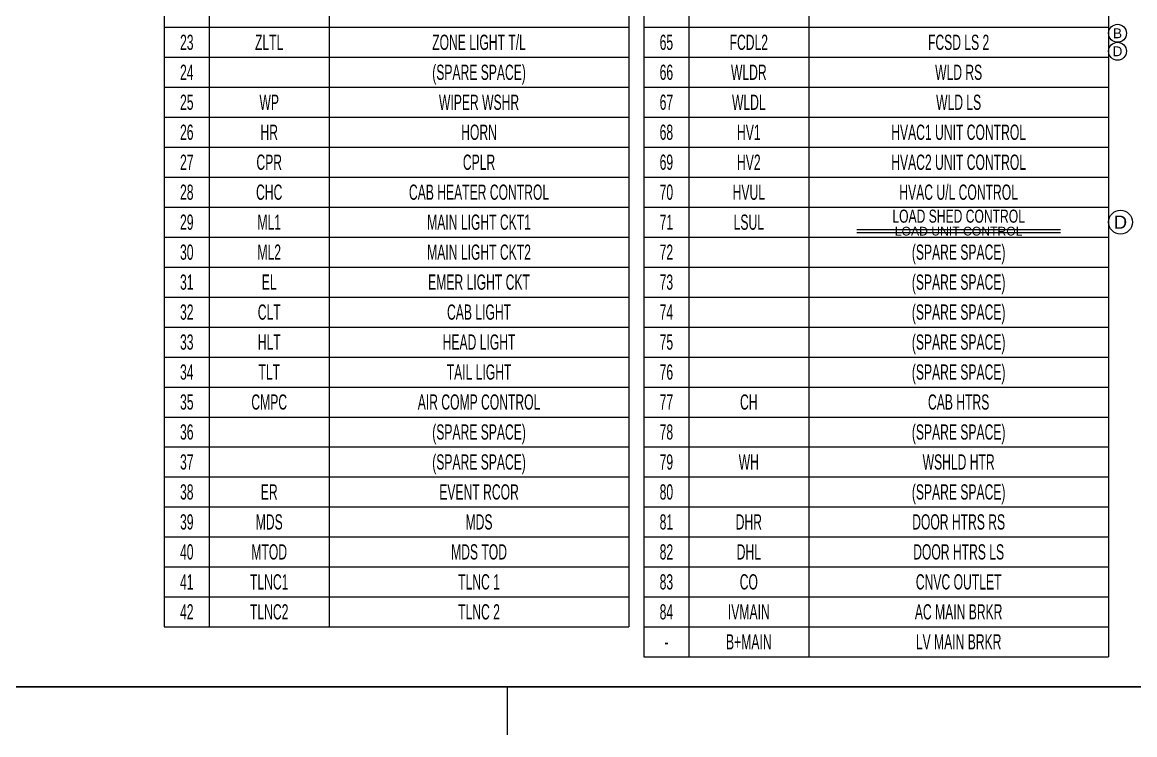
# Model space of a CAD drawing. Header units: millimetres. Extents: x 10 to 832, y 7 to 590.
# Drawn here: x 509.6 to 695.1, y 7 to 125.8 of the extents above; entities that cross this region are included whole.
import ezdxf
from ezdxf.enums import TextEntityAlignment as Align

# ---------------------------------------------------------------- set-up
doc = ezdxf.new("R2010")
doc.units = ezdxf.units.MM
for name, color, linetype in [('GR1_05', 7, 'Continuous'), ('図面枠B6M', 7, 'Continuous'), ('表題、部品表_01', 7, 'Continuous')]:
    doc.layers.add(name, color=color, linetype=linetype)
doc.styles.add('HG丸ｺﾞｼｯｸM-PRO', font='')
doc.styles.get('HG丸ｺﾞｼｯｸM-PRO').set_extended_font_data('HG丸ｺﾞｼｯｸM-PRO')

# ---------------------------------------------------------------- blocks, each defined once
blk = doc.blocks.new('BLKF023')
at = {"layer": '図面枠B6M', "color": 2, "linetype": 'Continuous', "lineweight": 25}
blk.add_line((9.5, 15), (831.5, 15), dxfattribs=at)
at = {"layer": '図面枠B6M', "color": 4, "linetype": 'Continuous', "lineweight": 13}
blk.add_line((590.5, 7), (590.5, 15), dxfattribs=at)
blk = doc.blocks.new('BLKF050')
at = {"layer": '表題、部品表_01', "color": 4, "linetype": 'Continuous', "lineweight": 13}
for p, q in [((613.25, 130), (690.75, 130)), ((613.25, 130), (613.25, 125)), ((620.75, 130), (620.75, 125)), ((640.75, 130), (640.75, 125)), ((690.75, 130), (690.75, 125)), ((613.25, 125), (690.75, 125))]:
    blk.add_line(p, q, dxfattribs=at)
blk = doc.blocks.new('BLKF051')
at = {"layer": '表題、部品表_01', "color": 4, "linetype": 'Continuous', "lineweight": 13}
for p, q in [((613.25, 125), (690.75, 125)), ((613.25, 125), (613.25, 120)), ((620.75, 125), (620.75, 120)), ((640.75, 125), (640.75, 120)), ((690.75, 125), (690.75, 120)), ((613.25, 120), (690.75, 120))]:
    blk.add_line(p, q, dxfattribs=at)
blk = doc.blocks.new('BLKF052')
at = {"layer": '表題、部品表_01', "color": 4, "linetype": 'Continuous', "lineweight": 13}
for p, q in [((613.25, 120), (690.75, 120)), ((613.25, 120), (613.25, 115)), ((620.75, 120), (620.75, 115)), ((640.75, 120), (640.75, 115)), ((690.75, 120), (690.75, 115)), ((613.25, 115), (690.75, 115))]:
    blk.add_line(p, q, dxfattribs=at)
blk = doc.blocks.new('BLKF053')
at = {"layer": '表題、部品表_01', "color": 4, "linetype": 'Continuous', "lineweight": 13}
for p, q in [((613.25, 115), (690.75, 115)), ((613.25, 115), (613.25, 110)), ((620.75, 115), (620.75, 110)), ((640.75, 115), (640.75, 110)), ((690.75, 115), (690.75, 110)), ((613.25, 110), (690.75, 110))]:
    blk.add_line(p, q, dxfattribs=at)
blk = doc.blocks.new('BLKF054')
at = {"layer": '表題、部品表_01', "color": 4, "linetype": 'Continuous', "lineweight": 13}
for p, q in [((613.25, 110), (690.75, 110)), ((613.25, 110), (613.25, 105)), ((620.75, 110), (620.75, 105)), ((640.75, 110), (640.75, 105)), ((690.75, 110), (690.75, 105)), ((613.25, 105), (690.75, 105))]:
    blk.add_line(p, q, dxfattribs=at)
blk = doc.blocks.new('BLKF055')
at = {"layer": '表題、部品表_01', "color": 4, "linetype": 'Continuous', "lineweight": 13}
for p, q in [((613.25, 105), (690.75, 105)), ((613.25, 105), (613.25, 100)), ((620.75, 105), (620.75, 100)), ((640.75, 105), (640.75, 100)), ((690.75, 105), (690.75, 100)), ((613.25, 100), (690.75, 100))]:
    blk.add_line(p, q, dxfattribs=at)
blk = doc.blocks.new('BLKF056')
at = {"layer": '表題、部品表_01', "color": 4, "linetype": 'Continuous', "lineweight": 13}
for p, q in [((613.25, 100), (690.75, 100)), ((613.25, 100), (613.25, 95)), ((620.75, 100), (620.75, 95)), ((640.75, 100), (640.75, 95)), ((690.75, 100), (690.75, 95)), ((613.25, 95), (690.75, 95))]:
    blk.add_line(p, q, dxfattribs=at)
blk = doc.blocks.new('BLKF057')
at = {"layer": '表題、部品表_01', "color": 4, "linetype": 'Continuous', "lineweight": 13}
for p, q in [((613.25, 95), (690.75, 95)), ((613.25, 95), (613.25, 90)), ((620.75, 95), (620.75, 90)), ((640.75, 95), (640.75, 90)), ((690.75, 95), (690.75, 90)), ((613.25, 90), (690.75, 90))]:
    blk.add_line(p, q, dxfattribs=at)
blk = doc.blocks.new('BLKF058')
at = {"layer": '表題、部品表_01', "color": 4, "linetype": 'Continuous', "lineweight": 13}
for p, q in [((613.25, 90), (690.75, 90)), ((613.25, 90), (613.25, 85)), ((620.75, 90), (620.75, 85)), ((640.75, 90), (640.75, 85)), ((690.75, 90), (690.75, 85)), ((613.25, 85), (690.75, 85))]:
    blk.add_line(p, q, dxfattribs=at)
blk = doc.blocks.new('BLKF059')
at = {"layer": '表題、部品表_01', "color": 4, "linetype": 'Continuous', "lineweight": 13}
for p, q in [((613.25, 85), (690.75, 85)), ((613.25, 85), (613.25, 80)), ((620.75, 85), (620.75, 80)), ((640.75, 85), (640.75, 80)), ((690.75, 85), (690.75, 80)), ((613.25, 80), (690.75, 80))]:
    blk.add_line(p, q, dxfattribs=at)
blk = doc.blocks.new('BLKF060')
at = {"layer": '表題、部品表_01', "color": 4, "linetype": 'Continuous', "lineweight": 13}
for p, q in [((613.25, 80), (690.75, 80)), ((613.25, 80), (613.25, 75)), ((620.75, 80), (620.75, 75)), ((640.75, 80), (640.75, 75)), ((690.75, 80), (690.75, 75)), ((613.25, 75), (690.75, 75))]:
    blk.add_line(p, q, dxfattribs=at)
blk = doc.blocks.new('BLKF061')
at = {"layer": '表題、部品表_01', "color": 4, "linetype": 'Continuous', "lineweight": 13}
for p, q in [((613.25, 75), (690.75, 75)), ((613.25, 75), (613.25, 70)), ((620.75, 75), (620.75, 70)), ((640.75, 75), (640.75, 70)), ((690.75, 75), (690.75, 70)), ((613.25, 70), (690.75, 70))]:
    blk.add_line(p, q, dxfattribs=at)
blk = doc.blocks.new('BLKF062')
at = {"layer": '表題、部品表_01', "color": 4, "linetype": 'Continuous', "lineweight": 13}
for p, q in [((613.25, 70), (690.75, 70)), ((613.25, 70), (613.25, 65)), ((620.75, 70), (620.75, 65)), ((640.75, 70), (640.75, 65)), ((690.75, 70), (690.75, 65)), ((613.25, 65), (690.75, 65))]:
    blk.add_line(p, q, dxfattribs=at)
blk = doc.blocks.new('BLKF063')
at = {"layer": '表題、部品表_01', "color": 4, "linetype": 'Continuous', "lineweight": 13}
for p, q in [((613.25, 65), (690.75, 65)), ((613.25, 65), (613.25, 60)), ((620.75, 65), (620.75, 60)), ((640.75, 65), (640.75, 60)), ((690.75, 65), (690.75, 60)), ((613.25, 60), (690.75, 60))]:
    blk.add_line(p, q, dxfattribs=at)
blk = doc.blocks.new('BLKF064')
at = {"layer": '表題、部品表_01', "color": 4, "linetype": 'Continuous', "lineweight": 13}
for p, q in [((613.25, 60), (690.75, 60)), ((613.25, 60), (613.25, 55)), ((620.75, 60), (620.75, 55)), ((640.75, 60), (640.75, 55)), ((690.75, 60), (690.75, 55)), ((613.25, 55), (690.75, 55))]:
    blk.add_line(p, q, dxfattribs=at)
blk = doc.blocks.new('BLKF065')
at = {"layer": '表題、部品表_01', "color": 4, "linetype": 'Continuous', "lineweight": 13}
for p, q in [((613.25, 55), (690.75, 55)), ((613.25, 55), (613.25, 50)), ((620.75, 55), (620.75, 50)), ((640.75, 55), (640.75, 50)), ((690.75, 55), (690.75, 50)), ((613.25, 50), (690.75, 50))]:
    blk.add_line(p, q, dxfattribs=at)
blk = doc.blocks.new('BLKF066')
at = {"layer": '表題、部品表_01', "color": 4, "linetype": 'Continuous', "lineweight": 13}
for p, q in [((613.25, 50), (690.75, 50)), ((613.25, 50), (613.25, 45)), ((620.75, 50), (620.75, 45)), ((640.75, 50), (640.75, 45)), ((690.75, 50), (690.75, 45)), ((613.25, 45), (690.75, 45))]:
    blk.add_line(p, q, dxfattribs=at)
blk = doc.blocks.new('BLKF067')
at = {"layer": '表題、部品表_01', "color": 4, "linetype": 'Continuous', "lineweight": 13}
for p, q in [((613.25, 45), (690.75, 45)), ((613.25, 45), (613.25, 40)), ((620.75, 45), (620.75, 40)), ((640.75, 45), (640.75, 40)), ((690.75, 45), (690.75, 40)), ((613.25, 40), (690.75, 40))]:
    blk.add_line(p, q, dxfattribs=at)
blk = doc.blocks.new('BLKF068')
at = {"layer": '表題、部品表_01', "color": 4, "linetype": 'Continuous', "lineweight": 13}
for p, q in [((613.25, 40), (690.75, 40)), ((613.25, 40), (613.25, 35)), ((620.75, 40), (620.75, 35)), ((640.75, 40), (640.75, 35)), ((690.75, 40), (690.75, 35)), ((613.25, 35), (690.75, 35))]:
    blk.add_line(p, q, dxfattribs=at)
blk = doc.blocks.new('BLKF091')
at = {"layer": '表題、部品表_01', "color": 4, "linetype": 'Continuous', "lineweight": 13}
for p, q in [((533.25, 130), (610.75, 130)), ((533.25, 130), (533.25, 125)), ((540.75, 130), (540.75, 125)), ((560.75, 130), (560.75, 125)), ((610.75, 130), (610.75, 125)), ((533.25, 125), (610.75, 125))]:
    blk.add_line(p, q, dxfattribs=at)
blk = doc.blocks.new('BLKF092')
at = {"layer": '表題、部品表_01', "color": 4, "linetype": 'Continuous', "lineweight": 13}
for p, q in [((533.25, 125), (610.75, 125)), ((533.25, 125), (533.25, 120)), ((540.75, 125), (540.75, 120)), ((560.75, 125), (560.75, 120)), ((610.75, 125), (610.75, 120)), ((533.25, 120), (610.75, 120))]:
    blk.add_line(p, q, dxfattribs=at)
blk = doc.blocks.new('BLKF093')
at = {"layer": '表題、部品表_01', "color": 4, "linetype": 'Continuous', "lineweight": 13}
for p, q in [((533.25, 120), (610.75, 120)), ((533.25, 120), (533.25, 115)), ((540.75, 120), (540.75, 115)), ((560.75, 120), (560.75, 115)), ((610.75, 120), (610.75, 115)), ((533.25, 115), (610.75, 115))]:
    blk.add_line(p, q, dxfattribs=at)
blk = doc.blocks.new('BLKF094')
at = {"layer": '表題、部品表_01', "color": 4, "linetype": 'Continuous', "lineweight": 13}
for p, q in [((533.25, 115), (610.75, 115)), ((533.25, 115), (533.25, 110)), ((540.75, 115), (540.75, 110)), ((560.75, 115), (560.75, 110)), ((610.75, 115), (610.75, 110)), ((533.25, 110), (610.75, 110))]:
    blk.add_line(p, q, dxfattribs=at)
blk = doc.blocks.new('BLKF095')
at = {"layer": '表題、部品表_01', "color": 4, "linetype": 'Continuous', "lineweight": 13}
for p, q in [((533.25, 110), (610.75, 110)), ((533.25, 110), (533.25, 105)), ((540.75, 110), (540.75, 105)), ((560.75, 110), (560.75, 105)), ((610.75, 110), (610.75, 105)), ((533.25, 105), (610.75, 105))]:
    blk.add_line(p, q, dxfattribs=at)
blk = doc.blocks.new('BLKF096')
at = {"layer": '表題、部品表_01', "color": 4, "linetype": 'Continuous', "lineweight": 13}
for p, q in [((533.25, 105), (610.75, 105)), ((533.25, 105), (533.25, 100)), ((540.75, 105), (540.75, 100)), ((560.75, 105), (560.75, 100)), ((610.75, 105), (610.75, 100)), ((533.25, 100), (610.75, 100))]:
    blk.add_line(p, q, dxfattribs=at)
blk = doc.blocks.new('BLKF097')
at = {"layer": '表題、部品表_01', "color": 4, "linetype": 'Continuous', "lineweight": 13}
for p, q in [((533.25, 100), (610.75, 100)), ((533.25, 100), (533.25, 95)), ((540.75, 100), (540.75, 95)), ((560.75, 100), (560.75, 95)), ((610.75, 100), (610.75, 95)), ((533.25, 95), (610.75, 95))]:
    blk.add_line(p, q, dxfattribs=at)
blk = doc.blocks.new('BLKF098')
at = {"layer": '表題、部品表_01', "color": 4, "linetype": 'Continuous', "lineweight": 13}
for p, q in [((533.25, 95), (610.75, 95)), ((533.25, 95), (533.25, 90)), ((540.75, 95), (540.75, 90)), ((560.75, 95), (560.75, 90)), ((610.75, 95), (610.75, 90)), ((533.25, 90), (610.75, 90))]:
    blk.add_line(p, q, dxfattribs=at)
blk = doc.blocks.new('BLKF099')
at = {"layer": '表題、部品表_01', "color": 4, "linetype": 'Continuous', "lineweight": 13}
for p, q in [((533.25, 90), (610.75, 90)), ((533.25, 90), (533.25, 85)), ((540.75, 90), (540.75, 85)), ((560.75, 90), (560.75, 85)), ((610.75, 90), (610.75, 85)), ((533.25, 85), (610.75, 85))]:
    blk.add_line(p, q, dxfattribs=at)
blk = doc.blocks.new('BLKF100')
at = {"layer": '表題、部品表_01', "color": 4, "linetype": 'Continuous', "lineweight": 13}
for p, q in [((533.25, 85), (610.75, 85)), ((533.25, 85), (533.25, 80)), ((540.75, 85), (540.75, 80)), ((560.75, 85), (560.75, 80)), ((610.75, 85), (610.75, 80)), ((533.25, 80), (610.75, 80))]:
    blk.add_line(p, q, dxfattribs=at)
blk = doc.blocks.new('BLKF101')
at = {"layer": '表題、部品表_01', "color": 4, "linetype": 'Continuous', "lineweight": 13}
for p, q in [((533.25, 80), (610.75, 80)), ((533.25, 80), (533.25, 75)), ((540.75, 80), (540.75, 75)), ((560.75, 80), (560.75, 75)), ((610.75, 80), (610.75, 75)), ((533.25, 75), (610.75, 75))]:
    blk.add_line(p, q, dxfattribs=at)
blk = doc.blocks.new('BLKF102')
at = {"layer": '表題、部品表_01', "color": 4, "linetype": 'Continuous', "lineweight": 13}
for p, q in [((533.25, 75), (610.75, 75)), ((533.25, 75), (533.25, 70)), ((540.75, 75), (540.75, 70)), ((560.75, 75), (560.75, 70)), ((610.75, 75), (610.75, 70)), ((533.25, 70), (610.75, 70))]:
    blk.add_line(p, q, dxfattribs=at)
blk = doc.blocks.new('BLKF103')
at = {"layer": '表題、部品表_01', "color": 4, "linetype": 'Continuous', "lineweight": 13}
for p, q in [((533.25, 70), (610.75, 70)), ((533.25, 70), (533.25, 65)), ((540.75, 70), (540.75, 65)), ((560.75, 70), (560.75, 65)), ((610.75, 70), (610.75, 65)), ((533.25, 65), (610.75, 65))]:
    blk.add_line(p, q, dxfattribs=at)
blk = doc.blocks.new('BLKF104')
at = {"layer": '表題、部品表_01', "color": 4, "linetype": 'Continuous', "lineweight": 13}
for p, q in [((533.25, 65), (610.75, 65)), ((533.25, 65), (533.25, 60)), ((540.75, 65), (540.75, 60)), ((560.75, 65), (560.75, 60)), ((610.75, 65), (610.75, 60)), ((533.25, 60), (610.75, 60))]:
    blk.add_line(p, q, dxfattribs=at)
blk = doc.blocks.new('BLKF105')
at = {"layer": '表題、部品表_01', "color": 4, "linetype": 'Continuous', "lineweight": 13}
for p, q in [((533.25, 60), (610.75, 60)), ((533.25, 60), (533.25, 55)), ((540.75, 60), (540.75, 55)), ((560.75, 60), (560.75, 55)), ((610.75, 60), (610.75, 55)), ((533.25, 55), (610.75, 55))]:
    blk.add_line(p, q, dxfattribs=at)
blk = doc.blocks.new('BLKF106')
at = {"layer": '表題、部品表_01', "color": 4, "linetype": 'Continuous', "lineweight": 13}
for p, q in [((533.25, 55), (610.75, 55)), ((533.25, 55), (533.25, 50)), ((540.75, 55), (540.75, 50)), ((560.75, 55), (560.75, 50)), ((610.75, 55), (610.75, 50)), ((533.25, 50), (610.75, 50))]:
    blk.add_line(p, q, dxfattribs=at)
blk = doc.blocks.new('BLKF107')
at = {"layer": '表題、部品表_01', "color": 4, "linetype": 'Continuous', "lineweight": 13}
for p, q in [((533.25, 50), (610.75, 50)), ((533.25, 50), (533.25, 45)), ((540.75, 50), (540.75, 45)), ((560.75, 50), (560.75, 45)), ((610.75, 50), (610.75, 45)), ((533.25, 45), (610.75, 45))]:
    blk.add_line(p, q, dxfattribs=at)
blk = doc.blocks.new('BLKF108')
at = {"layer": '表題、部品表_01', "color": 4, "linetype": 'Continuous', "lineweight": 13}
for p, q in [((533.25, 45), (610.75, 45)), ((533.25, 45), (533.25, 40)), ((540.75, 45), (540.75, 40)), ((560.75, 45), (560.75, 40)), ((610.75, 45), (610.75, 40)), ((533.25, 40), (610.75, 40))]:
    blk.add_line(p, q, dxfattribs=at)
blk = doc.blocks.new('BLKF109')
at = {"layer": '表題、部品表_01', "color": 4, "linetype": 'Continuous', "lineweight": 13}
for p, q in [((533.25, 40), (610.75, 40)), ((533.25, 40), (533.25, 35)), ((540.75, 40), (540.75, 35)), ((560.75, 40), (560.75, 35)), ((610.75, 40), (610.75, 35)), ((533.25, 35), (610.75, 35))]:
    blk.add_line(p, q, dxfattribs=at)
blk = doc.blocks.new('BLKF110')
at = {"layer": '表題、部品表_01', "color": 4, "linetype": 'Continuous', "lineweight": 13}
for p, q in [((613.25, 35), (690.75, 35)), ((613.25, 35), (613.25, 30)), ((620.75, 35), (620.75, 30)), ((640.75, 35), (640.75, 30)), ((690.75, 35), (690.75, 30)), ((613.25, 30), (690.75, 30))]:
    blk.add_line(p, q, dxfattribs=at)
blk = doc.blocks.new('BLKF111')
at = {"layer": '表題、部品表_01', "color": 4, "linetype": 'Continuous', "lineweight": 13}
for p, q in [((613.25, 30), (690.75, 30)), ((613.25, 30), (613.25, 25)), ((620.75, 30), (620.75, 25)), ((640.75, 30), (640.75, 25)), ((690.75, 30), (690.75, 25)), ((613.25, 25), (690.75, 25))]:
    blk.add_line(p, q, dxfattribs=at)
blk = doc.blocks.new('BLKF112')
at = {"layer": '表題、部品表_01', "color": 4, "linetype": 'Continuous', "lineweight": 13}
for p, q in [((533.25, 35), (610.75, 35)), ((533.25, 35), (533.25, 30)), ((540.75, 35), (540.75, 30)), ((560.75, 35), (560.75, 30)), ((610.75, 35), (610.75, 30)), ((533.25, 30), (610.75, 30))]:
    blk.add_line(p, q, dxfattribs=at)
blk = doc.blocks.new('BLKF113')
at = {"layer": '表題、部品表_01', "color": 4, "linetype": 'Continuous', "lineweight": 13}
for p, q in [((533.25, 30), (610.75, 30)), ((533.25, 30), (533.25, 25)), ((540.75, 30), (540.75, 25)), ((560.75, 30), (560.75, 25)), ((610.75, 30), (610.75, 25)), ((533.25, 25), (610.75, 25))]:
    blk.add_line(p, q, dxfattribs=at)
blk = doc.blocks.new('BLKF114')
at = {"layer": '表題、部品表_01', "color": 4, "linetype": 'Continuous', "lineweight": 13}
for p, q in [((613.25, 25), (690.75, 25)), ((613.25, 25), (613.25, 20)), ((620.75, 25), (620.75, 20)), ((640.75, 25), (640.75, 20)), ((690.75, 25), (690.75, 20)), ((613.25, 20), (690.75, 20))]:
    blk.add_line(p, q, dxfattribs=at)
blk = doc.blocks.new('BLKF375')
at = {"layer": 'GR1_05', "color": 4, "linetype": 'Continuous', "lineweight": 13}
blk.add_circle((692.75, 92.5), 2, dxfattribs=at)
at = {"layer": 'GR1_05', "color": 4, "linetype": 'Continuous', "lineweight": 13, "style": 'HG丸ｺﾞｼｯｸM-PRO', "width": 1.042833}
blk.add_text('D', height=2.18, dxfattribs=at).set_placement((692.75, 92.5), align=Align.MIDDLE_CENTER)
blk = doc.blocks.new('BLKF434')
at = {"layer": 'GR1_05', "color": 4, "linetype": 'Continuous', "lineweight": 13}
blk.add_circle((692.25, 124), 1.5, dxfattribs=at)
at = {"layer": 'GR1_05', "color": 4, "linetype": 'Continuous', "lineweight": 13, "style": 'HG丸ｺﾞｼｯｸM-PRO', "width": 1.04272}
blk.add_text('B', height=1.64, dxfattribs=at).set_placement((692.25, 124), align=Align.MIDDLE_CENTER)
blk = doc.blocks.new('BLKF436')
at = {"layer": 'GR1_05', "color": 4, "linetype": 'Continuous', "lineweight": 13}
blk.add_circle((692.25, 121), 1.5, dxfattribs=at)
at = {"layer": 'GR1_05', "color": 4, "linetype": 'Continuous', "lineweight": 13, "style": 'HG丸ｺﾞｼｯｸM-PRO', "width": 1.042833}
blk.add_text('D', height=1.64, dxfattribs=at).set_placement((692.25, 121), align=Align.MIDDLE_CENTER)

msp = doc.modelspace()

# ---------------------------------------------------------------- linework, layer by layer
at = {"layer": 'GR1_05', "color": 4, "linetype": 'Continuous', "lineweight": 13}
for p, q in [((648.75, 91.25), (682.75, 91.25)), ((648.75, 90.75), (682.75, 90.75))]:
    msp.add_line(p, q, dxfattribs=at)

# ---------------------------------------------------------------- block references
for name in ['BLKF434', 'BLKF436', 'BLKF375']:
    msp.add_blockref(name, (0, 0), dxfattribs=at)
at = {"layer": '図面枠B6M', "color": 4, "linetype": 'Continuous', "lineweight": 13}
msp.add_blockref('BLKF023', (0, 0), dxfattribs=at)
at = {"layer": '表題、部品表_01', "color": 4, "linetype": 'Continuous', "lineweight": 13}
for name in ['BLKF091', 'BLKF050', 'BLKF092', 'BLKF051', 'BLKF093', 'BLKF052', 'BLKF094', 'BLKF053', 'BLKF095', 'BLKF054', 'BLKF096', 'BLKF055', 'BLKF097', 'BLKF056', 'BLKF098', 'BLKF057', 'BLKF099', 'BLKF058', 'BLKF100', 'BLKF059', 'BLKF101', 'BLKF060', 'BLKF102', 'BLKF061', 'BLKF103', 'BLKF062', 'BLKF104', 'BLKF063', 'BLKF105', 'BLKF064', 'BLKF106', 'BLKF065', 'BLKF107', 'BLKF066', 'BLKF108', 'BLKF067', 'BLKF109', 'BLKF068', 'BLKF112', 'BLKF110', 'BLKF113', 'BLKF111', 'BLKF114']:
    msp.add_blockref(name, (0, 0), dxfattribs=at)

# ---------------------------------------------------------------- texts
at = {"layer": 'GR1_05', "color": 3, "linetype": 'Continuous', "lineweight": 35, "style": 'HG丸ｺﾞｼｯｸM-PRO', "width": 1.042428}
msp.add_text('LOAD UNIT CONTROL', height=1.4545, dxfattribs=at).set_placement((665.75, 91), align=Align.MIDDLE_CENTER)
at = {"layer": '表題、部品表_01', "color": 3, "linetype": 'Continuous', "lineweight": 35, "style": 'HG丸ｺﾞｼｯｸM-PRO'}
for s, height, width, p in [('23', 2.545, 0.592521, (537, 122.5)), ('ZLTL', 2.545, 0.594471, (550.75, 122.5)), ('ZONE LIGHT T/L', 2.5455, 0.594479, (585.75, 122.5)), ('65', 2.545, 0.592521, (617, 122.5)), ('FCDL2', 2.545, 0.592935, (630.75, 122.5)), ('FCSD LS 2', 2.545, 0.592927, (665.75, 122.5)), ('24', 2.545, 0.592521, (537, 117.5)), ('(SPARE SPACE)', 2.5455, 0.593787, (585.75, 117.5)), ('66', 2.545, 0.592521, (617, 117.5)), ('WLDR', 2.545, 0.593356, (630.75, 117.5)), ('WLD RS', 2.545, 0.593245, (665.75, 117.5)), ('25', 2.545, 0.592521, (537, 112.5)), ('WP', 2.545, 0.593826, (550.75, 112.5)), ('WIPER WSHR', 2.545, 0.594488, (585.75, 112.5)), ('67', 2.545, 0.592521, (617, 112.5)), ('WLDL', 2.545, 0.593411, (630.75, 112.5)), ('WLD LS', 2.545, 0.593284, (665.75, 112.5)), ('26', 2.545, 0.592521, (537, 107.5)), ('HR', 2.545, 0.594741, (550.75, 107.5)), ('HORN', 2.545, 0.594948, (585.75, 107.5)), ('68', 2.545, 0.592521, (617, 107.5)), ('HV1', 2.545, 0.594883, (630.75, 107.5)), ('HVAC1 UNIT CONTROL', 2.5455, 0.594413, (665.75, 107.5)), ('27', 2.545, 0.592521, (537, 102.5)), ('CPR', 2.545, 0.593532, (550.75, 102.5)), ('CPLR', 2.545, 0.593483, (585.75, 102.5)), ('69', 2.545, 0.592521, (617, 102.5)), ('HV2', 2.545, 0.594883, (630.75, 102.5)), ('HVAC2 UNIT CONTROL', 2.5455, 0.594413, (665.75, 102.5)), ('28', 2.545, 0.592521, (537, 97.5)), ('CHC', 2.545, 0.595073, (550.75, 97.5)), ('CAB HEATER CONTROL', 2.5455, 0.594468, (585.75, 97.5)), ('70', 2.545, 0.592521, (617, 97.5)), ('HVUL', 2.545, 0.595474, (630.75, 97.5)), ('HVAC U/L CONTROL', 2.5455, 0.594212, (665.75, 97.5)), ('29', 2.545, 0.592521, (537, 92.5)), ('ML1', 2.545, 0.594249, (550.75, 92.5)), ('MAIN LIGHT CKT1', 2.5455, 0.594225, (585.75, 92.5)), ('71', 2.545, 0.592521, (617, 92.5)), ('LSUL', 2.545, 0.594554, (630.75, 92.5)), ('LOAD SHED CONTROL', 2.1818, 0.692193, (665.75, 93.5)), ('30', 2.545, 0.592521, (537, 87.5)), ('ML2', 2.545, 0.594249, (550.75, 87.5)), ('MAIN LIGHT CKT2', 2.5455, 0.594225, (585.75, 87.5)), ('72', 2.545, 0.592521, (617, 87.5)), ('(SPARE SPACE)', 2.5455, 0.593787, (665.75, 87.5)), ('31', 2.545, 0.592521, (537, 82.5)), ('EL', 2.545, 0.595445, (550.75, 82.5)), ('EMER LIGHT CKT', 2.5455, 0.594492, (585.75, 82.5)), ('73', 2.545, 0.592521, (617, 82.5)), ('(SPARE SPACE)', 2.5455, 0.593787, (665.75, 82.5)), ('32', 2.545, 0.592521, (537, 77.5)), ('CLT', 2.545, 0.594064, (550.75, 77.5)), ('CAB LIGHT', 2.545, 0.594413, (585.75, 77.5)), ('74', 2.545, 0.592521, (617, 77.5)), ('(SPARE SPACE)', 2.5455, 0.593787, (665.75, 77.5)), ('33', 2.545, 0.592521, (537, 72.5)), ('HLT', 2.545, 0.594723, (550.75, 72.5)), ('HEAD LIGHT', 2.545, 0.594352, (585.75, 72.5)), ('75', 2.545, 0.592521, (617, 72.5)), ('(SPARE SPACE)', 2.5455, 0.593787, (665.75, 72.5)), ('34', 2.545, 0.592521, (537, 67.5)), ('TLT', 2.545, 0.593993, (550.75, 67.5)), ('TAIL LIGHT', 2.545, 0.594129, (585.75, 67.5)), ('76', 2.545, 0.592521, (617, 67.5)), ('(SPARE SPACE)', 2.5455, 0.593787, (665.75, 67.5)), ('35', 2.545, 0.592521, (537, 62.5)), ('CMPC', 2.545, 0.594661, (550.75, 62.5)), ('AIR COMP CONTROL', 2.5455, 0.594002, (585.75, 62.5)), ('77', 2.545, 0.592521, (617, 62.5)), ('CH', 2.545, 0.595369, (630.75, 62.5)), ('CAB HTRS', 2.545, 0.594475, (665.75, 62.5)), ('36', 2.545, 0.592521, (537, 57.5)), ('(SPARE SPACE)', 2.5455, 0.593787, (585.75, 57.5)), ('78', 2.545, 0.592521, (617, 57.5)), ('(SPARE SPACE)', 2.5455, 0.593787, (665.75, 57.5)), ('(SPARE SPACE)', 2.5455, 0.593787, (585.75, 52.5)), ('37', 2.545, 0.592521, (537, 52.5)), ('79', 2.545, 0.592521, (617, 52.5)), ('WH', 2.545, 0.595268, (630.75, 52.5)), ('WSHLD HTR', 2.545, 0.594101, (665.75, 52.5)), ('38', 2.545, 0.592521, (537, 47.5)), ('ER', 2.545, 0.595206, (550.75, 47.5)), ('EVENT RCOR', 2.545, 0.594768, (585.75, 47.5)), ('80', 2.545, 0.592521, (617, 47.5)), ('(SPARE SPACE)', 2.5455, 0.593787, (665.75, 47.5)), ('39', 2.545, 0.592521, (537, 42.5)), ('MDS', 2.545, 0.594568, (550.75, 42.5)), ('MDS', 2.545, 0.594568, (585.75, 42.5)), ('81', 2.545, 0.592521, (617, 42.5)), ('DHR', 2.545, 0.593902, (630.75, 42.5)), ('DOOR HTRS RS', 2.5455, 0.59358, (665.75, 42.5)), ('40', 2.545, 0.592521, (537, 37.5)), ('MTOD', 2.545, 0.594312, (550.75, 37.5)), ('MDS TOD', 2.545, 0.59371, (585.75, 37.5)), ('82', 2.545, 0.592521, (617, 37.5)), ('DHL', 2.545, 0.593997, (630.75, 37.5)), ('DOOR HTRS LS', 2.5455, 0.593603, (665.75, 37.5)), ('41', 2.545, 0.592521, (537, 32.5)), ('TLNC1', 2.545, 0.59423, (550.75, 32.5)), ('TLNC 1', 2.545, 0.593769, (585.75, 32.5)), ('83', 2.545, 0.592521, (617, 32.5)), ('CO', 2.545, 0.59427, (630.75, 32.5)), ('CNVC OUTLET', 2.5455, 0.594803, (665.75, 32.5)), ('42', 2.545, 0.592521, (537, 27.5)), ('TLNC2', 2.545, 0.59423, (550.75, 27.5)), ('TLNC 2', 2.545, 0.593769, (585.75, 27.5)), ('84', 2.545, 0.592521, (617, 27.5)), ('IVMAIN', 2.545, 0.59607, (630.75, 27.5)), ('AC MAIN BRKR', 2.5455, 0.594259, (665.75, 27.5)), ('-', 2.55, 0.594076, (617, 22.5)), ('B+MAIN', 2.545, 0.595884, (630.75, 22.5)), ('LV MAIN BRKR', 2.5455, 0.594391, (665.75, 22.5))]:
    msp.add_text(s, height=height, dxfattribs=dict(at, width=width)).set_placement(p, align=Align.MIDDLE_CENTER)

doc.saveas('drawing.dxf')
